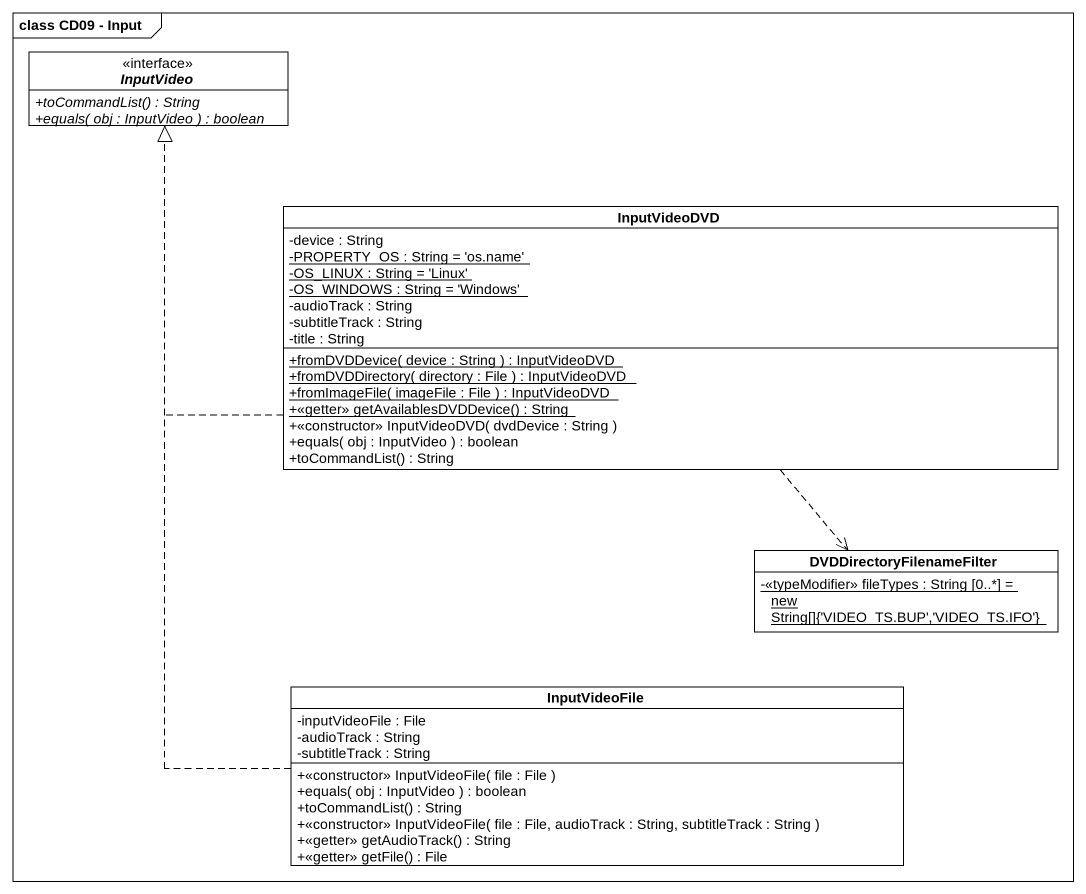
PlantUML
@startuml
mainframe class CD09 - Input
hide circle
hide empty members
skinparam classAttributeIconSize 0
interface InputVideo {
  {abstract} +toCommandList() : String
  {abstract} +equals( obj : InputVideo ) : boolean
}
class InputVideoDVD {
  -device : String
  {static} -PROPERTY_OS : String = 'os.name'
  {static} -OS_LINUX : String = 'Linux'
  {static} -OS_WINDOWS : String = 'Windows'
  -audioTrack : String
  -subtitleTrack : String
  -title : String
  {static} +fromDVDDevice( device : String ) : InputVideoDVD
  {static} +fromDVDDirectory( directory : File ) : InputVideoDVD
  {static} +fromImageFile( imageFile : File ) : InputVideoDVD
  {static} +<<getter>> getAvailablesDVDDevice() : String
  +<<constructor>> InputVideoDVD( dvdDevice : String )
  +equals( obj : InputVideo ) : boolean
  +toCommandList() : String
}
class DVDDirectoryFilenameFilter {
  {static} -<<typeModifier>> fileTypes : String [0..*] = new String[]{'VIDEO_TS.BUP','VIDEO_TS.IFO'}
}
class InputVideoFile {
  -inputVideoFile : File
  -audioTrack : String
  -subtitleTrack : String
  +<<constructor>> InputVideoFile( file : File )
  +equals( obj : InputVideo ) : boolean
  +toCommandList() : String
  +<<constructor>> InputVideoFile( file : File, audioTrack : String, subtitleTrack : String )
  +<<getter>> getAudioTrack() : String
  +<<getter>> getFile() : File
}
InputVideoDVD .left.|> InputVideo
InputVideoDVD ..> DVDDirectoryFilenameFilter
InputVideoFile .up.|> InputVideo
@enduml
